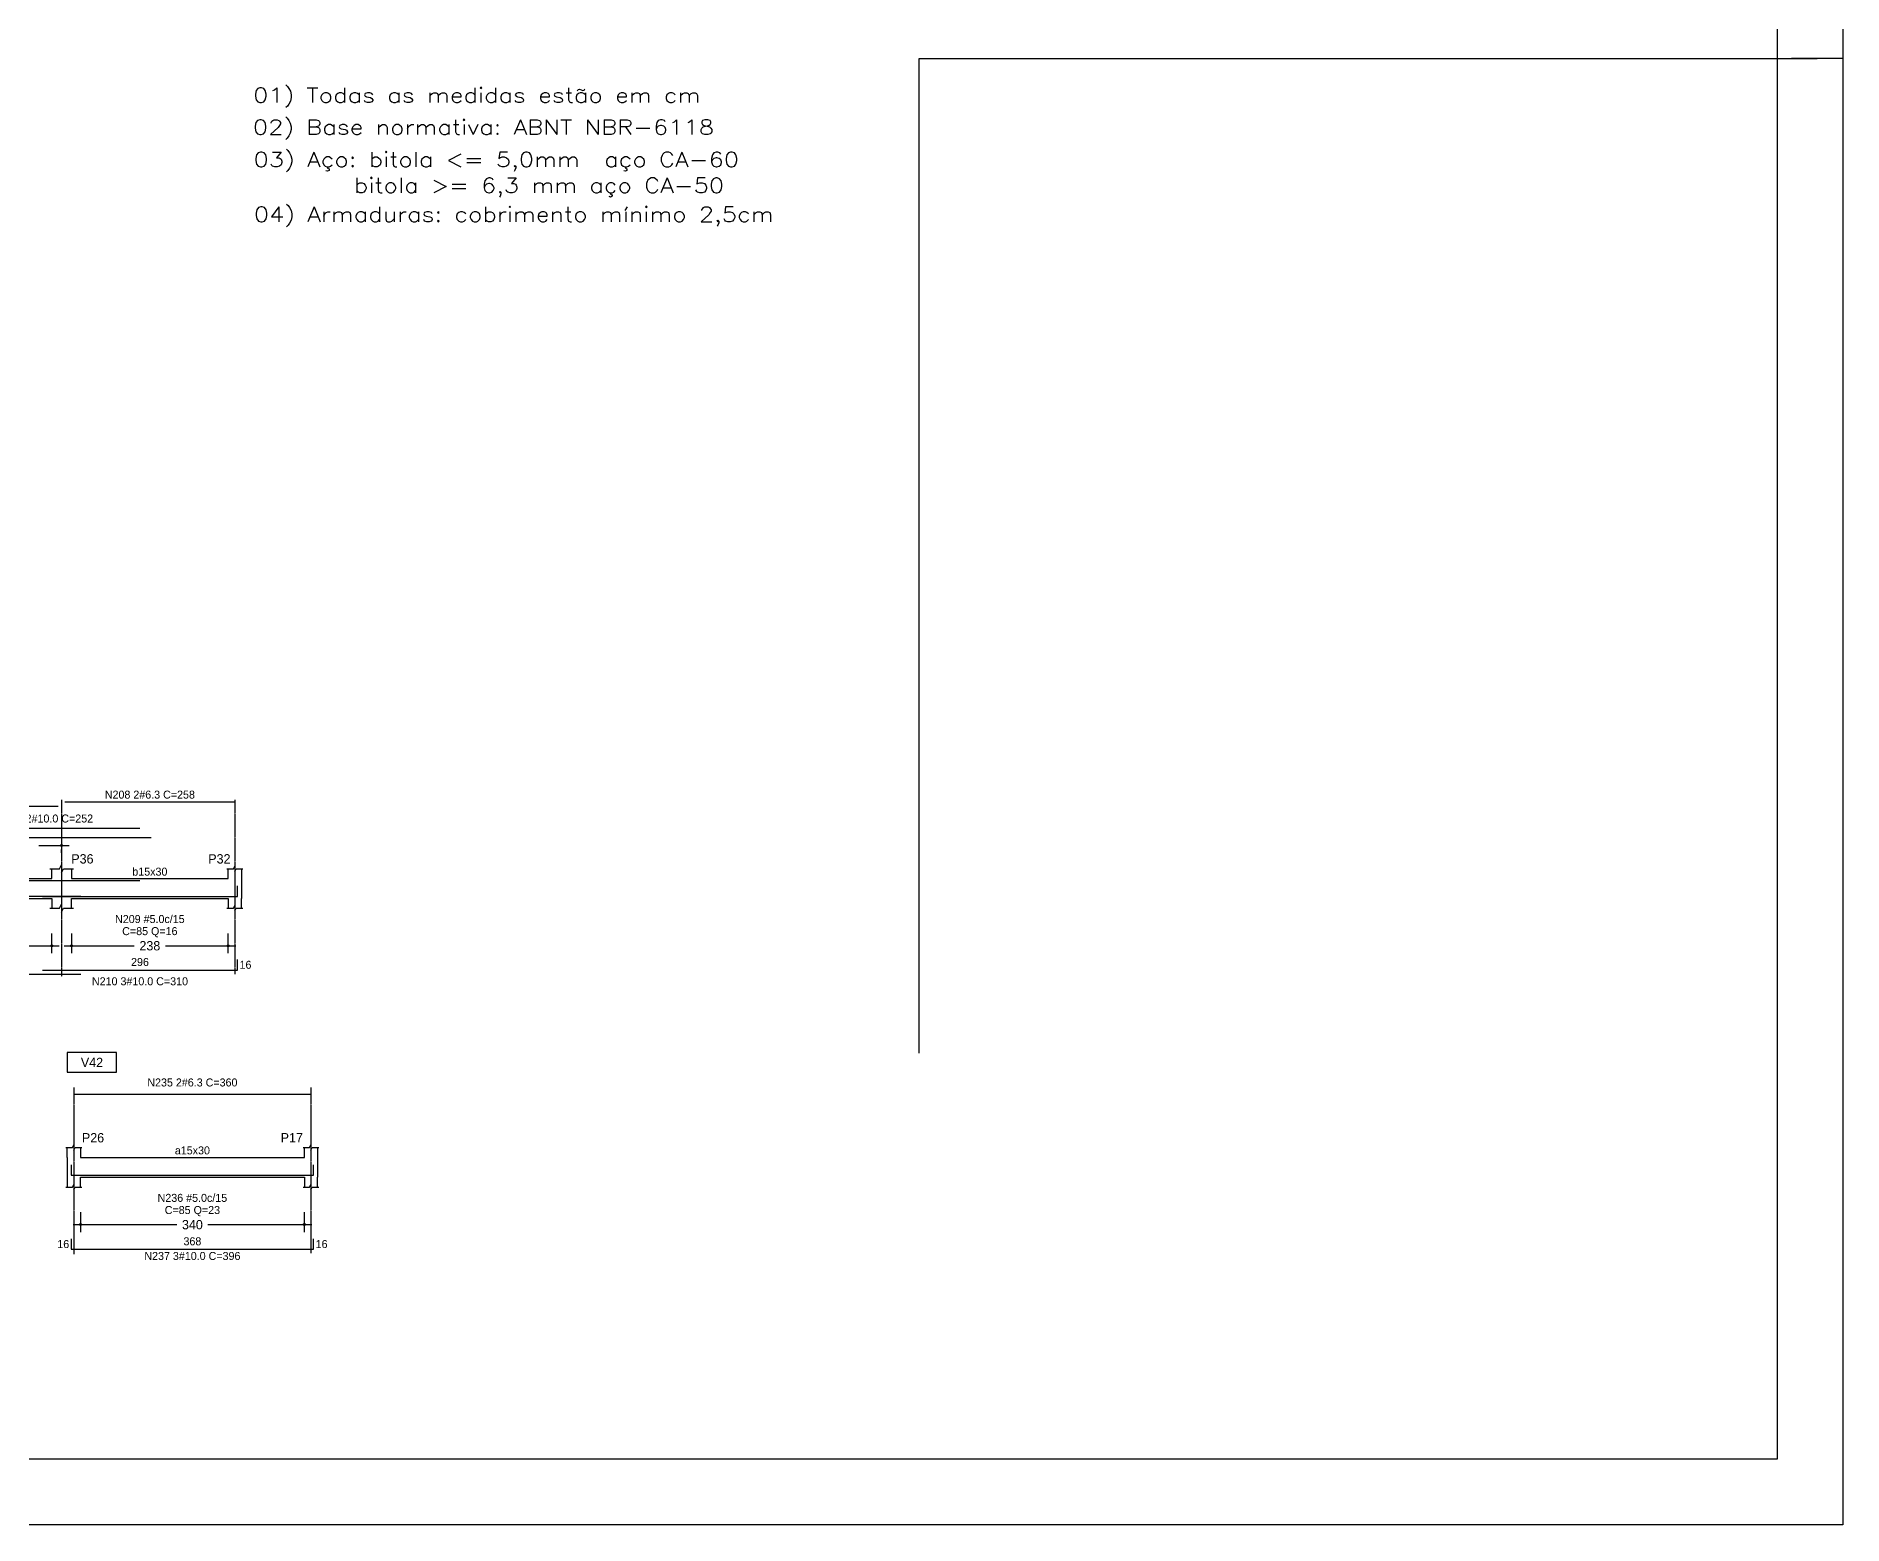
# Model space of a CAD drawing. Extents: x -8959 to 10104, y 7473 to 11928.
# Drawn here: x -5395 to -2652, y 7473 to 9735 of the extents above; entities that cross this region are included whole.
import ezdxf
from ezdxf.enums import TextEntityAlignment as Align

# ---------------------------------------------------------------- set-up
doc = ezdxf.new("R2010")
doc.units = 0
doc.header["$LTSCALE"] = 10
doc.header["$MEASUREMENT"] = 0
doc.linetypes.add('LT0', pattern=[0])
doc.linetypes.add('LT3', pattern=[0.264, 0.12, -0.048, 0.048, -0.048])
for name, color, linetype in [('COT-T', 1, 'LT0'), ('FER-L', 7, 'LT0'), ('FER-T', 2, 'LT0'), ('SELO03', 7, 'Continuous'), ('VIG-L', 7, 'LT0'), ('VIG-T', 8, 'LT0')]:
    doc.layers.add(name, color=color, linetype=linetype)
doc.styles.add('ROMANS', font='ROMANS.shx', dxfattribs={"width": 1.2, "height": 10})

msp = doc.modelspace()

# ---------------------------------------------------------------- linework, layer by layer
at = {"layer": 'COT-T', "linetype": 'LT3'}
for p, q in [((-5356.8, 8575.1), (-5356.8, 8306.5)), ((-5093.8, 8575.1), (-5093.8, 8310)), ((-5338.2, 8137.8), (-5338.2, 7884.6)), ((-4978.2, 8137.8), (-4978.2, 7886.1))]:
    msp.add_line(p, q, dxfattribs=at)
at = {"layer": 'COT-T', "linetype": 'LT0'}
for p, q in [((-5391.2, 8505.7), (-5345.5, 8505.7)), ((-5356.8, 8494.5), (-5356.8, 8499.5)), ((-5371.8, 8342), (-5371.8, 8372)), ((-5341.8, 8372), (-5341.8, 8342)), ((-5103.8, 8342), (-5103.8, 8372)), ((-5476.7, 8353.3), (-5360.5, 8353.3)), ((-5353, 8353.3), (-5246.4, 8353.3)), ((-5199.2, 8353.3), (-5092.5, 8353.3)), ((-5339.4, 7929.6), (-5181.8, 7929.6)), ((-5328.2, 7948.3), (-5328.2, 7918.3)), ((-5134.6, 7929.6), (-4976.9, 7929.6)), ((-4988.2, 7918.3), (-4988.2, 7948.3))]:
    msp.add_line(p, q, dxfattribs=at)
at = {"layer": 'COT-T'}
for centre in [(-5356.8, 8505.7), (-5371.8, 8353.3), (-5341.8, 8353.3), (-5103.8, 8353.3), (-5328.2, 7929.6), (-4988.2, 7929.6)]:
    msp.add_circle(centre, 1.5, dxfattribs=at)
at = {"layer": 'FER-T', "linetype": 'LT0'}
for p, q in [((-5638.8, 8565.1), (-5361.8, 8565.1)), ((-5351.8, 8572.1), (-5093.8, 8572.1)), ((-5489.8, 8531.7), (-5237.8, 8531.7)), ((-5472.8, 8517.7), (-5220.8, 8517.7)), ((-5489.8, 8452.3), (-5237.8, 8452.3)), ((-5327.8, 8428.3), (-5642.8, 8428.3)), ((-5385.8, 8428.3), (-5089.8, 8428.3)), ((-5089.8, 8428.3), (-5089.8, 8444.3)), ((-5385.8, 8316.4), (-5089.8, 8316.4)), ((-5089.8, 8316.4), (-5089.8, 8332.4)), ((-5327.8, 8309.4), (-5642.8, 8309.4)), ((-5338.2, 8127.8), (-4978.2, 8127.8)), ((-5342.2, 8020.6), (-5342.2, 8004.6)), ((-4974.2, 8004.6), (-4974.2, 8020.6)), ((-5342.2, 8004.6), (-4974.2, 8004.6)), ((-5342.2, 7908.1), (-5342.2, 7892.1)), ((-4974.2, 7892.1), (-4974.2, 7908.1)), ((-5342.2, 7892.1), (-4974.2, 7892.1))]:
    msp.add_line(p, q, dxfattribs=at)
at = {"layer": 'VIG-T', "linetype": 'ByBlock'}
for p, q in [((-2652, 11928.5), (-2652, 7473.5)), ((-2752, 11853.5), (-2752, 7573.5)), ((-4054.8, 8190.3), (-4054.8, 9701)), ((-4054.8, 9701), (-2691, 9701)), ((-2652, 9701), (-2730, 9701)), ((-2752, 7573.5), (-8771.5, 7573.5)), ((-2652, 7473.5), (-8959, 7473.5))]:
    msp.add_line(p, q, dxfattribs=at)
at = {"layer": 'VIG-T', "linetype": 'LT0'}
for p, q in [((-5448.8, 8455.3), (-5371.8, 8455.3)), ((-5374.8, 8470.3), (-5359.8, 8470.3)), ((-5371.8, 8455.3), (-5371.8, 8470.3)), ((-5359.8, 8470.3), (-5356.8, 8476.3)), ((-5356.8, 8476.3), (-5356.8, 8464.3)), ((-5356.8, 8464.3), (-5353.8, 8470.3)), ((-5353.8, 8470.3), (-5338.8, 8470.3)), ((-5341.8, 8470.3), (-5341.8, 8455.3)), ((-5341.8, 8455.3), (-5103.8, 8455.3)), ((-5105.8, 8470.3), (-5095.8, 8470.3)), ((-5103.8, 8455.3), (-5103.8, 8470.3)), ((-5095.8, 8470.3), (-5093.8, 8474.3)), ((-5093.8, 8474.3), (-5093.8, 8466.3)), ((-5093.8, 8466.3), (-5091.8, 8470.3)), ((-5091.8, 8470.3), (-5081.8, 8470.3)), ((-5083.8, 8470.3), (-5083.8, 8455.3)), ((-5083.8, 8455.3), (-5083.8, 8425.3)), ((-5448.8, 8425.3), (-5371.8, 8425.3)), ((-5371.8, 8425.3), (-5371.8, 8410.3)), ((-5341.8, 8425.3), (-5103.8, 8425.3)), ((-5341.8, 8410.3), (-5341.8, 8425.3)), ((-5103.8, 8425.3), (-5103.8, 8410.3)), ((-5083.8, 8410.3), (-5083.8, 8425.3)), ((-5374.8, 8410.3), (-5359.8, 8410.3)), ((-5359.8, 8410.3), (-5356.8, 8416.3)), ((-5356.8, 8416.3), (-5356.8, 8404.3)), ((-5356.8, 8404.3), (-5353.8, 8410.3)), ((-5353.8, 8410.3), (-5338.8, 8410.3)), ((-5105.8, 8410.3), (-5095.8, 8410.3)), ((-5095.8, 8410.3), (-5093.8, 8414.3)), ((-5093.8, 8414.3), (-5093.8, 8406.3)), ((-5093.8, 8406.3), (-5091.8, 8410.3)), ((-5091.8, 8410.3), (-5081.8, 8410.3)), ((-5273.2, 8191.1), (-5348.2, 8191.1)), ((-5348.2, 8191.1), (-5348.2, 8161.1)), ((-5273.2, 8161.1), (-5273.2, 8191.1)), ((-5348.2, 8161.1), (-5273.2, 8161.1)), ((-5350.2, 8046.6), (-5340.2, 8046.6)), ((-5348.2, 8031.6), (-5348.2, 8046.6)), ((-5340.2, 8046.6), (-5338.2, 8050.6)), ((-5338.2, 8050.6), (-5338.2, 8042.6)), ((-5338.2, 8042.6), (-5336.2, 8046.6)), ((-5336.2, 8046.6), (-5326.2, 8046.6)), ((-5328.2, 8046.6), (-5328.2, 8031.6)), ((-4990.2, 8046.6), (-4980.2, 8046.6)), ((-4988.2, 8031.6), (-4988.2, 8046.6)), ((-4980.2, 8046.6), (-4978.2, 8050.6)), ((-4978.2, 8050.6), (-4978.2, 8042.6)), ((-4978.2, 8042.6), (-4976.2, 8046.6)), ((-4976.2, 8046.6), (-4966.2, 8046.6)), ((-4968.2, 8046.6), (-4968.2, 8031.6)), ((-5348.2, 8031.6), (-5348.2, 8001.6)), ((-5328.2, 8031.6), (-4988.2, 8031.6)), ((-4968.2, 8031.6), (-4968.2, 8001.6)), ((-5350.2, 7986.6), (-5340.2, 7986.6)), ((-5348.2, 8001.6), (-5348.2, 7986.6)), ((-5340.2, 7986.6), (-5338.2, 7990.6)), ((-5338.2, 7990.6), (-5338.2, 7982.6)), ((-5338.2, 7982.6), (-5336.2, 7986.6)), ((-5336.2, 7986.6), (-5326.2, 7986.6)), ((-5328.2, 8001.6), (-4988.2, 8001.6)), ((-5328.2, 7986.6), (-5328.2, 8001.6)), ((-4990.2, 7986.6), (-4980.2, 7986.6)), ((-4988.2, 8001.6), (-4988.2, 7986.6)), ((-4980.2, 7986.6), (-4978.2, 7990.6)), ((-4978.2, 7990.6), (-4978.2, 7982.6)), ((-4978.2, 7982.6), (-4976.2, 7986.6)), ((-4976.2, 7986.6), (-4966.2, 7986.6)), ((-4968.2, 7986.6), (-4968.2, 8001.6))]:
    msp.add_line(p, q, dxfattribs=at)

# ---------------------------------------------------------------- texts
at = {"layer": 'COT-T'}
for s, p in [('238', (-5222.8, 8353.3)), ('340', (-5158.2, 7929.6))]:
    msp.add_text(s, height=14.18, dxfattribs=at).set_placement(p, align=Align.MIDDLE)
at = {"layer": 'FER-L'}
for s, p in [('N208 2#6.3 C=258', (-5222.8, 8582.9)), ('N211 2#10.0 C=252', (-5381.9, 8546.6)), ('N209 #5.0c/15', (-5222.8, 8394.1)), ('C=85 Q=16', (-5222.8, 8373.9)), ('296', (-5237.8, 8328.6)), ('16', (-5077.6, 8324.4)), ('N210 3#10.0 C=310', (-5237.8, 8299.3)), ('N235 2#6.3 C=360', (-5158.2, 8145.6)), ('N236 #5.0c/15', (-5158.2, 7970.5)), ('C=85 Q=23', (-5158.2, 7950.2)), ('368', (-5158.2, 7904.3)), ('16', (-4962, 7900.1)), ('N237 3#10.0 C=396', (-5158.2, 7882))]:
    msp.add_text(s, height=12.15, dxfattribs=at).set_placement(p, align=Align.MIDDLE)
msp.add_text('16', height=12.15, rotation=0, dxfattribs=at).set_placement((-5354.3, 7900.1), align=Align.MIDDLE)
at = {"layer": 'SELO03', "style": 'ROMANS', "width": 1.2}
for s, p in [('01) Todas as medidas estão em cm', (-5066, 9634.2)), ('02) Base normativa: ABNT NBR-6118', (-5066.3, 9585.7)), ('03) Aço: bitola <= 5,0mm  aço CA-60 ', (-5065.3, 9536.6)), ('        bitola >= 6,3 mm aço CA-50', (-5074.1, 9497.2)), ('04) Armaduras: cobrimento mínimo 2,5cm', (-5064.9, 9453.2))]:
    msp.add_text(s, height=22.5, dxfattribs=at).set_placement(p)
at = {"layer": 'VIG-L'}
for s, height, p in [('P36', 14.18, (-5325.2, 8485.3)), ('P32', 14.18, (-5117.2, 8485.3)), ('b15x30', 12.15, (-5222.8, 8466.1)), ('V42', 14.18, (-5310.7, 8176.1)), ('P26', 14.18, (-5309.1, 8061.6)), ('P17', 14.18, (-5007.3, 8061.6)), ('a15x30', 12.15, (-5158.2, 8042.4))]:
    msp.add_text(s, height=height, dxfattribs=at).set_placement(p, align=Align.MIDDLE)

doc.saveas('drawing.dxf')
